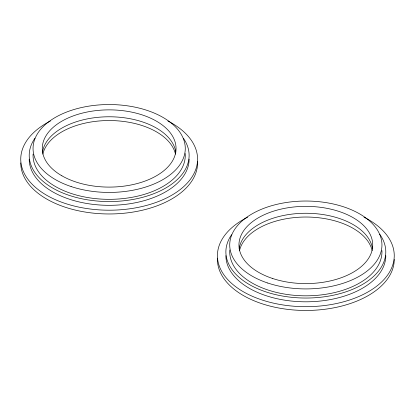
<?xml version="1.0" encoding="UTF-8"?>
<svg xmlns="http://www.w3.org/2000/svg" width="415" height="415" viewBox="0 0 415 415"><rect width="100%" height="100%" fill="white"/><g stroke="black" fill="none" stroke-linecap="round" stroke-linejoin="round"><path stroke-width="0.62" d="M183.394 138.237A79.955 46.164 0 0 1 109.166 201.555A79.955 46.164 0 0 1 34.933 138.237M189.121 159.158A79.955 46.164 0 0 1 109.166 205.321A79.955 46.164 0 0 1 29.206 159.158M167.899 121.004A88.416 51.045 0 0 1 172.894 194.536A88.416 51.045 0 0 1 45.432 194.536A88.416 51.045 0 0 1 50.428 121.004M197.55 161.663A88.416 51.045 0 0 1 110.255 213.964A88.416 51.045 0 0 1 20.75 162.924M42.849 154.115A66.888 38.616 0 0 1 109.166 120.542A66.888 38.616 0 0 1 175.478 154.115M42.501 152.243A66.888 38.616 0 0 1 109.166 116.776A66.888 38.616 0 0 1 175.825 152.243M185.204 153.488A76.111 43.943 0 0 1 109.716 199.33A76.111 43.943 0 0 1 33.081 154.121M381.919 250.613A76.111 43.943 0 0 1 305.284 295.822A76.111 43.943 0 0 1 229.796 249.975M239.175 248.735A66.888 38.616 0 0 1 305.834 213.263A66.888 38.616 0 0 1 372.499 248.735M239.522 250.608A66.888 38.616 0 0 1 305.834 217.029A66.888 38.616 0 0 1 372.151 250.608M364.012 217.206A88.416 51.045 0 0 1 369.739 290.92A88.416 51.045 0 0 1 241.935 290.92A88.416 51.045 0 0 1 247.662 217.206M394.25 259.411A88.416 51.045 0 0 1 304.745 310.456A88.416 51.045 0 0 1 217.45 258.151M385.794 255.645A79.955 46.164 0 0 1 305.834 301.809A79.955 46.164 0 0 1 225.879 255.645M379.704 234.216A79.955 46.164 0 0 1 306.317 298.043A79.955 46.164 0 0 1 231.606 234.724M61.866 175.789A66.888 38.616 0 0 0 173.771 158.478A66.888 38.616 0 0 0 91.85 111.184A66.888 38.616 0 0 0 61.866 175.789M71.105 186.543A76.111 43.943 0 0 0 185.277 148.487A76.111 43.943 0 0 0 71.105 110.432A76.111 43.943 0 0 0 71.105 186.543M267.779 283.03A76.111 43.943 0 0 0 381.95 244.975A76.111 43.943 0 0 0 267.779 206.919A76.111 43.943 0 0 0 267.779 283.03M272.396 278.418A66.888 38.616 0 0 0 372.722 244.975A66.888 38.616 0 0 0 272.396 211.531A66.888 38.616 0 0 0 272.396 278.418"/></g></svg>
